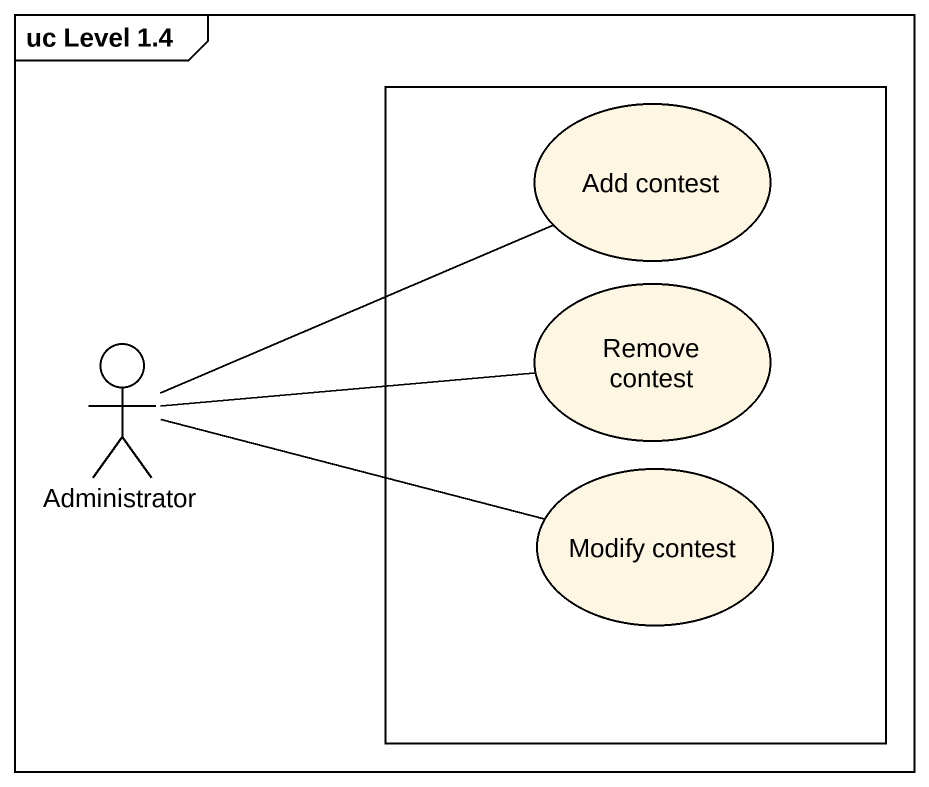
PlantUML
@startuml
mainframe uc Level 1.4
rectangle " " as rectangle1 {
  usecase "Add contest" as Add_contest
  usecase "Remove contest" as Remove_contest
  usecase "Modify contest" as Modify_contest
}
actor Administrator
Administrator -right- Add_contest
Administrator -right- Remove_contest
Administrator -right- Modify_contest
@enduml
